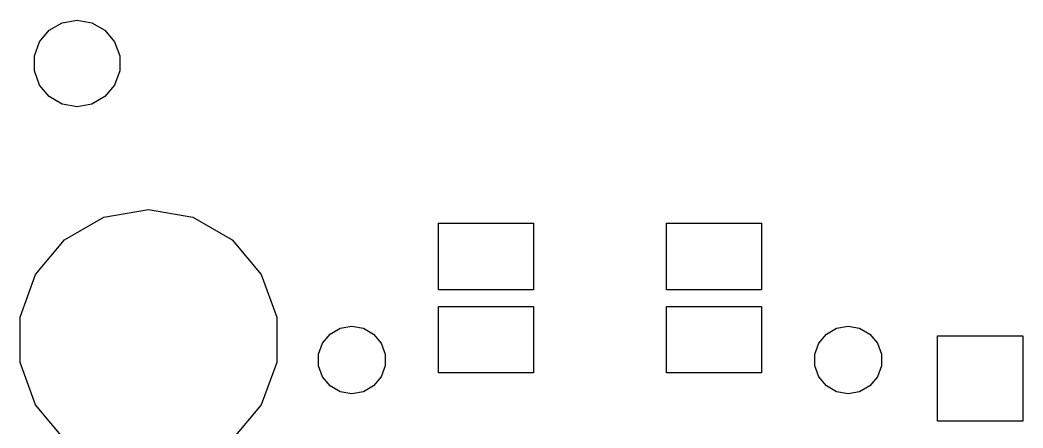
# Model space of a CAD drawing. Extents: x 61 to 194, y -144 to -63.
# Drawn here: x 95.8 to 116.9, y -107.61 to -99.02 of the extents above; entities that cross this region are included whole.
import ezdxf

# ---------------------------------------------------------------- set-up
doc = ezdxf.new("R2010")
doc.units = 0
doc.header["$MEASUREMENT"] = 0
doc.layers.add('BLACK', color=7, linetype='CONTINUOUS')

msp = doc.modelspace()

# ---------------------------------------------------------------- linework, layer by layer
at = {"layer": 'BLACK', "linetype": 'CONTINUOUS'}
for p, q in [((96.4135, -99.2361), (96.688, -99.0777)), ((96.688, -99.0777), (97, -99.0226)), ((97, -99.0226), (97.312, -99.0777)), ((97.312, -99.0777), (97.5865, -99.2361)), ((96.2099, -99.4788), (96.4135, -99.2361)), ((97.5865, -99.2361), (97.7901, -99.4788)), ((96.1015, -99.7766), (96.2099, -99.4788)), ((97.7901, -99.4788), (97.8985, -99.7766)), ((96.1015, -100.093), (96.1015, -99.7766)), ((97.8985, -99.7766), (97.8985, -100.093)), ((96.2099, -100.391), (96.1015, -100.093)), ((97.8985, -100.093), (97.7901, -100.391)), ((96.4135, -100.634), (96.2099, -100.391)), ((97.7901, -100.391), (97.5865, -100.634)), ((96.688, -100.792), (96.4135, -100.634)), ((97.5865, -100.634), (97.312, -100.792)), ((97, -100.847), (96.688, -100.792)), ((97.312, -100.792), (97, -100.847)), ((97.5623, -103.174), (98.5, -103.008)), ((98.5, -103.008), (99.4377, -103.174)), ((96.7377, -103.65), (97.5623, -103.174)), ((99.4377, -103.174), (100.262, -103.65)), ((104.6, -104.7), (104.6, -103.3)), ((104.6, -103.3), (106.6, -103.3)), ((106.6, -103.3), (106.6, -104.7)), ((109.4, -104.7), (109.4, -103.3)), ((109.4, -103.3), (111.4, -103.3)), ((111.4, -103.3), (111.4, -104.7)), ((96.1257, -104.379), (96.7377, -103.65)), ((100.262, -103.65), (100.874, -104.379)), ((95.8, -105.274), (96.1257, -104.379)), ((100.874, -104.379), (101.2, -105.274)), ((106.6, -104.7), (104.6, -104.7)), ((111.4, -104.7), (109.4, -104.7)), ((104.6, -106.45), (104.6, -105.05)), ((104.6, -105.05), (106.6, -105.05)), ((106.6, -105.05), (106.6, -106.45)), ((109.4, -106.45), (109.4, -105.05)), ((109.4, -105.05), (111.4, -105.05)), ((111.4, -105.05), (111.4, -106.45)), ((95.8, -106.226), (95.8, -105.274)), ((101.2, -105.274), (101.2, -106.226)), ((102.537, -105.507), (102.78, -105.464)), ((102.78, -105.464), (103.023, -105.507)), ((112.977, -105.507), (113.22, -105.464)), ((113.22, -105.464), (113.463, -105.507)), ((102.164, -105.82), (102.323, -105.63)), ((102.323, -105.63), (102.537, -105.507)), ((103.023, -105.507), (103.237, -105.63)), ((103.237, -105.63), (103.396, -105.82)), ((112.604, -105.82), (112.763, -105.63)), ((112.763, -105.63), (112.977, -105.507)), ((113.463, -105.507), (113.677, -105.63)), ((113.677, -105.63), (113.836, -105.82)), ((115.102, -107.463), (115.102, -105.666)), ((115.102, -105.666), (116.898, -105.666)), ((116.898, -105.666), (116.898, -107.463)), ((102.08, -106.052), (102.164, -105.82)), ((103.396, -105.82), (103.48, -106.052)), ((112.52, -106.052), (112.604, -105.82)), ((113.836, -105.82), (113.92, -106.052)), ((102.08, -106.298), (102.08, -106.052)), ((103.48, -106.052), (103.48, -106.298)), ((112.52, -106.298), (112.52, -106.052)), ((113.92, -106.052), (113.92, -106.298)), ((96.1257, -107.121), (95.8, -106.226)), ((101.2, -106.226), (100.874, -107.121)), ((102.164, -106.53), (102.08, -106.298)), ((103.48, -106.298), (103.396, -106.53)), ((112.604, -106.53), (112.52, -106.298)), ((113.92, -106.298), (113.836, -106.53)), ((102.323, -106.72), (102.164, -106.53)), ((103.396, -106.53), (103.237, -106.72)), ((106.6, -106.45), (104.6, -106.45)), ((111.4, -106.45), (109.4, -106.45)), ((112.763, -106.72), (112.604, -106.53)), ((113.836, -106.53), (113.677, -106.72)), ((102.537, -106.843), (102.323, -106.72)), ((103.237, -106.72), (103.023, -106.843)), ((112.977, -106.843), (112.763, -106.72)), ((113.677, -106.72), (113.463, -106.843)), ((102.78, -106.886), (102.537, -106.843)), ((103.023, -106.843), (102.78, -106.886)), ((113.22, -106.886), (112.977, -106.843)), ((113.463, -106.843), (113.22, -106.886)), ((96.7377, -107.85), (96.1257, -107.121)), ((100.874, -107.121), (100.262, -107.85)), ((116.898, -107.463), (115.102, -107.463))]:
    msp.add_line(p, q, dxfattribs=at)

doc.saveas('drawing.dxf')
